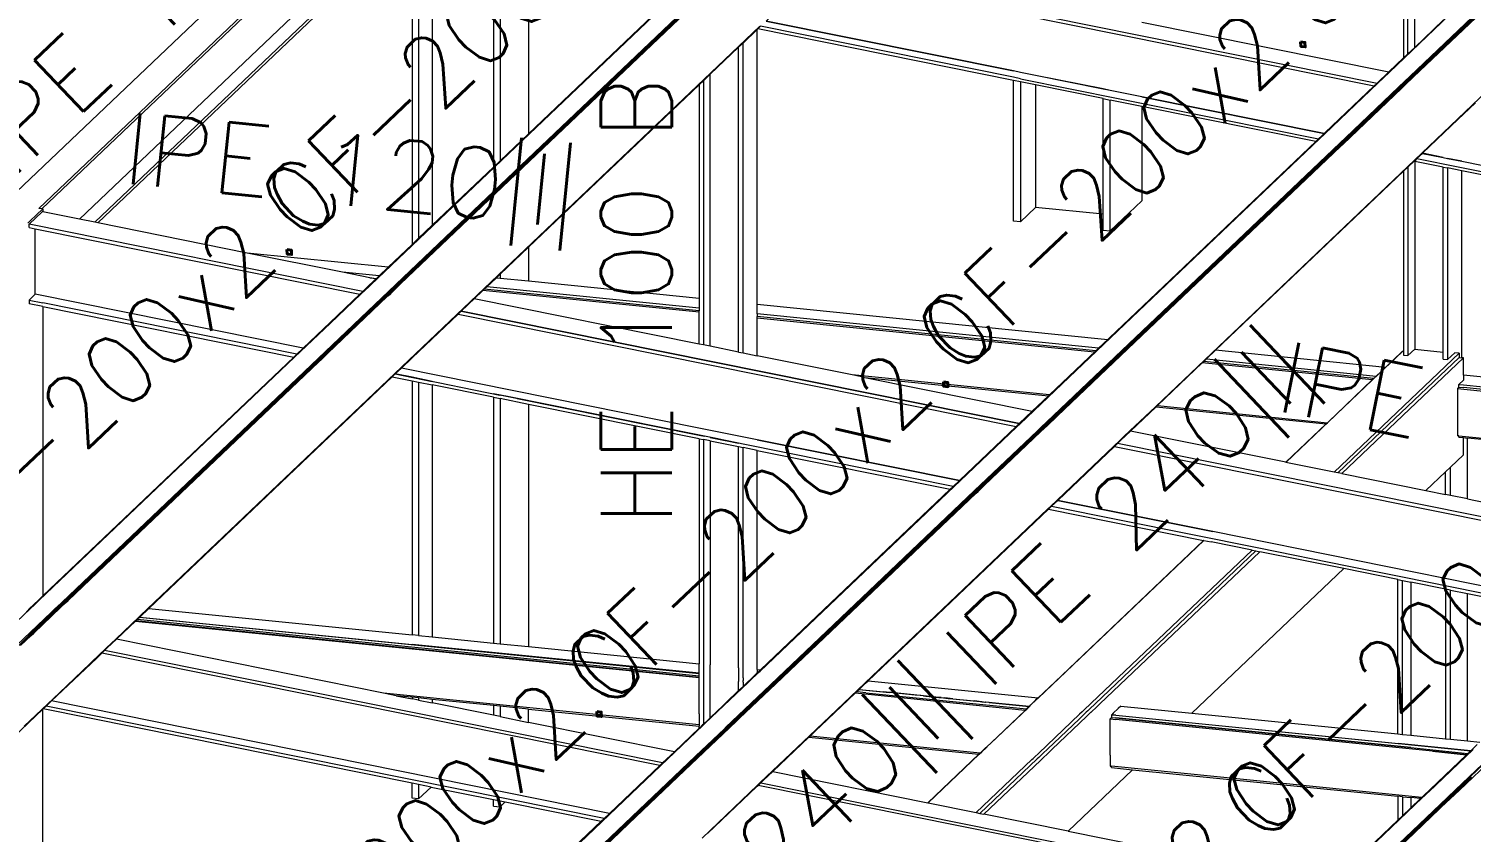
# Model space of a CAD drawing. Header units: millimetres. Extents: x 0 to 42, y 0 to 29.7.
# Drawn here: x 21.759 to 24.878, y 14.02 to 15.756 of the extents above; entities that cross this region are included whole.
import ezdxf
from ezdxf.enums import TextEntityAlignment as Align

# ---------------------------------------------------------------- set-up
doc = ezdxf.new("R2010")
doc.units = ezdxf.units.MM
doc.layers.add('BARRAS_DE_ACERO', color=7, linetype='Continuous', lineweight=9)
doc.layers.add('REFERENCIA_DE_LAS_BARRAS', color=2, linetype='Continuous', lineweight=9)
doc.styles.add('CYPETXT', font='romans__.ttf', dxfattribs={"height": 0.2})

msp = doc.modelspace()

# ---------------------------------------------------------------- linework, layer by layer
at = {"layer": 'BARRAS_DE_ACERO'}
for p, q in [((25.34226, 16.22144), (24.7457, 15.65407)), ((22.3176, 15.96102), (21.70246, 15.37599)), ((22.3984, 15.94883), (21.78715, 15.3675)), ((21.86816, 15.34495), (22.49927, 15.94517)), ((21.90157, 15.33822), (22.52082, 15.92716)), ((21.90769, 15.33699), (22.52079, 15.9201)), ((22.58745, 15.90667), (22.58745, 15.29016)), ((22.60171, 15.9038), (22.60171, 15.30372)), ((22.63123, 15.89785), (22.63123, 15.3318)), ((23.46773, 15.88228), (24.67443, 15.63923)), ((23.46779, 15.88234), (24.67448, 15.63927)), ((22.76339, 15.87123), (22.76339, 15.45749)), ((22.77766, 15.86836), (22.77766, 15.47106)), ((23.1701, 15.78932), (22.39946, 15.05638)), ((22.48285, 15.18874), (23.12406, 15.79859)), ((22.51676, 15.2224), (23.12365, 15.79958)), ((23.19167, 15.80745), (22.53297, 15.18096)), ((22.56284, 15.20503), (23.19401, 15.80531)), ((22.70539, 15.3494), (23.17446, 15.79551)), ((23.19229, 15.80566), (22.70959, 15.34659)), ((24.85755, 15.81283), (24.70024, 15.66322)), ((24.84634, 15.80078), (24.70145, 15.66298)), ((24.90014, 15.7989), (24.74748, 15.65371)), ((24.90083, 15.79716), (24.74956, 15.65329)), ((24.75161, 15.65288), (24.9015, 15.79544)), ((24.75332, 15.65254), (24.9015, 15.79346)), ((23.21759, 15.6448), (23.34082, 15.762)), ((23.29368, 15.71846), (23.33969, 15.76223)), ((23.33409, 15.75519), (23.30319, 15.7258)), ((23.33409, 15.16114), (23.33409, 15.75519)), ((24.16539, 15.77094), (24.69975, 15.66331)), ((23.30319, 15.7258), (23.29368, 15.71676)), ((23.30319, 15.05591), (23.30319, 15.7258)), ((23.29368, 15.71846), (22.00056, 14.48862)), ((24.69975, 15.66331), (24.73154, 15.69354)), ((24.74105, 15.70258), (24.75557, 15.71639)), ((23.21759, 15.64439), (23.23212, 15.65821)), ((23.23212, 15.07023), (23.23212, 15.65821)), ((23.90339, 15.66242), (23.88817, 15.66549)), ((23.90339, 15.66236), (23.88817, 15.66543)), ((23.90339, 15.66242), (23.90339, 15.66236)), ((23.93591, 15.65587), (23.90339, 15.66242)), ((24.69975, 15.66331), (24.67448, 15.63927)), ((24.67496, 15.63917), (24.70024, 15.66322)), ((24.70145, 15.66298), (24.67616, 15.63893)), ((22.69346, 15.14631), (23.21759, 15.6448)), ((22.83946, 15.28477), (23.20808, 15.63535)), ((23.20808, 15.63535), (23.21759, 15.64439)), ((23.20808, 15.63535), (23.20808, 15.17379)), ((23.21759, 15.64439), (23.21759, 15.07316)), ((23.90339, 15.64869), (23.88817, 15.65176)), ((23.88817, 15.34081), (23.88817, 15.64469)), ((23.90339, 15.64162), (23.88817, 15.64469)), ((23.90339, 15.64162), (23.90339, 15.33928)), ((23.93591, 15.65587), (23.93591, 15.65581)), ((24.08219, 15.62641), (23.93591, 15.65587)), ((23.93591, 15.63507), (23.93591, 15.37021)), ((24.08219, 15.62641), (24.08219, 15.62635)), ((24.0974, 15.62335), (24.08219, 15.62641)), ((24.56004, 15.52988), (24.6688, 15.63332)), ((24.56133, 15.53167), (24.66832, 15.63342)), ((24.56145, 15.52983), (24.67616, 15.63893)), ((24.60071, 15.50741), (24.72803, 15.62849)), ((24.60645, 15.52163), (24.72041, 15.63002)), ((24.60747, 15.52056), (24.72219, 15.62966)), ((24.60955, 15.52014), (24.72427, 15.62924)), ((24.72632, 15.62883), (24.61073, 15.5189)), ((24.67443, 15.63923), (24.66832, 15.63342)), ((24.67496, 15.63917), (24.6688, 15.63332)), ((24.67448, 15.63927), (24.67443, 15.63923)), ((24.7457, 15.65407), (24.72041, 15.63002)), ((24.74748, 15.65371), (24.72219, 15.62966)), ((24.74956, 15.65329), (24.72427, 15.62924)), ((24.75161, 15.65288), (24.72632, 15.62883)), ((24.73375, 15.63393), (24.72803, 15.62849)), ((24.75332, 15.65254), (24.73375, 15.63393)), ((24.08219, 15.60561), (24.0974, 15.60255)), ((24.08219, 15.35553), (24.08219, 15.60561)), ((24.0974, 15.62335), (24.0974, 15.62329)), ((24.16539, 15.60965), (24.0974, 15.62335)), ((24.16539, 15.58885), (24.0974, 15.60255)), ((24.0974, 15.354), (24.0974, 15.60255)), ((24.16539, 15.60965), (24.16539, 15.6096)), ((24.16539, 15.60965), (24.5598, 15.53021)), ((24.55976, 15.53017), (24.16539, 15.6096)), ((24.77099, 15.48768), (24.91094, 15.62079)), ((24.77248, 15.48738), (24.88099, 15.59058)), ((24.54944, 15.51841), (23.90221, 14.90285)), ((23.96394, 14.96297), (24.54817, 15.51859)), ((24.12232, 15.06119), (24.59384, 15.50964)), ((24.12309, 15.05513), (24.59973, 15.50844)), ((24.12652, 15.06077), (24.59769, 15.50886)), ((24.54175, 15.51305), (24.5479, 15.51889)), ((24.54817, 15.51859), (24.54832, 15.51874)), ((24.54832, 15.51874), (24.54837, 15.51879)), ((24.54869, 15.51909), (24.54891, 15.5193)), ((24.54947, 15.51983), (24.54891, 15.5193)), ((24.54959, 15.51856), (24.54944, 15.51841)), ((24.54947, 15.51983), (24.56004, 15.52988)), ((24.54959, 15.51856), (24.56145, 15.52983)), ((24.55976, 15.53017), (24.55478, 15.52543)), ((24.55976, 15.53017), (24.5598, 15.53021)), ((24.56133, 15.53167), (24.5598, 15.53021)), ((24.59384, 15.50964), (24.59458, 15.51034)), ((24.60645, 15.52163), (24.59458, 15.51034)), ((24.59736, 15.51094), (24.60747, 15.52056)), ((24.59769, 15.50886), (24.59855, 15.50968)), ((24.59855, 15.50968), (24.60358, 15.51446)), ((24.59973, 15.50844), (24.59974, 15.50845)), ((24.61073, 15.5189), (24.59974, 15.50845)), ((24.60358, 15.51446), (24.60955, 15.52014)), ((24.1949, 14.93979), (24.77095, 15.48764)), ((24.75442, 15.47021), (24.74105, 15.45749)), ((24.75442, 15.47021), (24.75557, 15.4713)), ((24.75557, 15.46998), (24.75442, 15.47021)), ((24.76057, 15.47605), (24.75557, 15.4713)), ((24.77244, 15.48734), (24.76057, 15.47605)), ((24.76057, 15.47605), (25.96727, 15.233)), ((24.77099, 15.48768), (24.77095, 15.48764)), ((24.77244, 15.48734), (24.77248, 15.48738)), ((24.77244, 15.48734), (24.81713, 15.47834)), ((24.81713, 15.47839), (24.82664, 15.47647)), ((24.81713, 15.47834), (24.82664, 15.47642)), ((24.82664, 15.47642), (24.82664, 15.47647)), ((24.85755, 15.47024), (24.82664, 15.47647)), ((24.82664, 15.47642), (24.85755, 15.47019)), ((24.85755, 15.47024), (25.97917, 15.24431)), ((24.85755, 15.47019), (24.85755, 15.47024)), ((24.85755, 15.47019), (25.97914, 15.24428)), ((24.73154, 15.44845), (24.32486, 15.06168)), ((24.74105, 15.45749), (24.74105, 15.05029)), ((24.81713, 15.45758), (24.82664, 15.45566)), ((24.81713, 15.0589), (24.81713, 15.45758)), ((24.82664, 15.45566), (24.82664, 15.05794)), ((24.85755, 15.44943), (24.82664, 15.45566)), ((24.85755, 15.04552), (24.85755, 15.44943)), ((24.0974, 15.3198), (24.16539, 15.38445)), ((21.78901, 15.36731), (21.76192, 15.34156)), ((21.78715, 15.3675), (21.78045, 15.36816)), ((21.78901, 15.36731), (21.78715, 15.3675)), ((21.78901, 15.36731), (21.78901, 15.3609)), ((22.70539, 15.3494), (22.38443, 15.04415)), ((22.70959, 15.34659), (22.5611, 15.20538)), ((23.93591, 15.37021), (23.90339, 15.33928)), ((24.08219, 15.35553), (23.93591, 15.37021)), ((24.08219, 15.32133), (24.08219, 15.35553)), ((24.0974, 15.3198), (24.0974, 15.354)), ((21.75949, 15.33443), (21.7595, 15.33444)), ((21.75949, 15.33443), (21.7595, 15.33443)), ((21.7595, 15.32752), (21.7595, 15.33443)), ((21.7595, 15.32679), (21.7595, 15.32752)), ((21.7595, 15.32679), (21.77274, 15.32412)), ((21.90769, 15.33699), (21.90157, 15.33822)), ((22.23085, 15.2719), (21.90769, 15.33699)), ((23.90339, 15.33928), (23.88817, 15.34081)), ((24.08219, 15.32133), (24.0974, 15.3198)), ((22.77766, 15.22599), (22.83946, 15.28477)), ((22.83946, 15.28477), (22.83946, 15.2108)), ((22.53604, 15.24127), (22.23085, 15.2719)), ((22.43674, 15.23043), (22.23085, 15.2719)), ((22.49606, 15.21849), (22.43674, 15.23043)), ((22.51625, 15.22245), (22.43674, 15.23043)), ((22.50974, 15.21573), (22.51676, 15.2224)), ((22.51055, 15.21703), (22.51625, 15.22245)), ((22.77766, 15.22599), (22.76911, 15.21786)), ((22.77766, 15.22599), (22.77766, 15.21701)), ((22.40283, 15.05486), (22.5611, 15.20538)), ((22.48175, 15.18962), (22.48117, 15.18908)), ((22.50974, 15.21573), (22.48163, 15.18899)), ((22.48777, 15.19536), (22.48175, 15.18962)), ((22.50928, 15.21582), (22.48777, 15.19536)), ((22.50928, 15.21582), (22.49606, 15.21849)), ((22.49606, 15.21849), (22.51055, 15.21703)), ((22.50928, 15.21582), (22.51055, 15.21703)), ((22.54133, 15.18458), (22.56284, 15.20503)), ((22.74053, 15.19068), (22.72193, 15.17299)), ((22.74362, 15.19362), (22.74053, 15.19068)), ((23.20808, 15.14374), (22.74053, 15.19068)), ((22.74933, 15.19905), (22.74362, 15.19362)), ((23.20808, 15.14699), (22.74362, 15.19362)), ((23.20808, 15.15299), (22.74933, 15.19905)), ((23.20808, 15.17379), (22.83946, 15.2108)), ((21.7595, 15.17003), (21.77273, 15.18261)), ((21.7595, 15.17003), (21.7595, 15.16237)), ((21.7595, 15.17003), (21.78901, 15.16408)), ((21.78901, 15.15642), (21.7595, 15.16237)), ((22.33851, 15.0534), (21.78901, 15.16408)), ((22.53398, 15.17759), (22.40529, 15.0552)), ((22.47453, 15.18277), (22.41066, 15.12202)), ((22.41077, 15.12018), (22.47641, 15.18261)), ((22.48162, 15.18899), (22.41093, 15.12175)), ((22.48117, 15.18908), (22.47453, 15.18277)), ((22.47641, 15.18261), (22.48277, 15.18866)), ((22.48163, 15.18899), (22.48162, 15.18899)), ((22.48277, 15.18866), (22.48285, 15.18874)), ((22.53472, 15.17829), (22.53398, 15.17759)), ((22.53599, 15.1795), (22.53472, 15.17829)), ((22.53599, 15.1795), (22.54133, 15.18458)), ((22.72193, 15.17299), (22.70042, 15.15253)), ((23.20808, 15.07508), (22.72193, 15.17299)), ((23.20808, 15.17379), (23.20808, 15.15299)), ((23.33409, 15.14034), (23.33409, 15.16114)), ((21.78901, 15.15642), (21.78901, 14.5308)), ((21.78901, 15.15642), (22.33186, 15.04708)), ((22.56446, 15.02362), (22.69346, 15.14631)), ((22.68717, 15.13993), (22.58745, 15.04509)), ((22.69381, 15.14624), (22.68717, 15.13993)), ((22.68717, 15.13993), (23.89389, 14.89688)), ((22.69382, 15.14625), (22.70042, 15.15253)), ((22.69382, 15.14625), (23.90054, 14.9032)), ((23.20808, 15.15299), (23.20808, 15.14699)), ((23.20808, 15.14374), (23.20808, 15.14699)), ((23.20808, 15.07508), (23.20808, 15.14374)), ((24.07197, 15.06624), (23.33409, 15.14034)), ((23.33409, 15.14034), (23.33409, 15.13435)), ((23.33409, 15.1311), (23.33409, 15.13435)), ((24.06629, 15.06083), (23.33409, 15.13435)), ((24.0632, 15.05789), (23.33409, 15.1311)), ((22.41068, 15.12151), (22.33232, 15.04699)), ((22.41077, 15.12018), (22.33354, 15.04674)), ((22.41066, 15.12202), (22.35175, 15.06599)), ((22.41068, 15.12151), (22.41092, 15.12175)), ((22.41093, 15.12175), (22.41092, 15.12175)), ((24.15046, 15.07918), (23.98219, 14.91916)), ((24.06629, 15.06083), (24.07197, 15.06624)), ((21.77994, 14.52164), (22.33232, 15.04699)), ((22.33354, 15.04674), (21.78128, 14.52151)), ((21.8307, 14.51753), (22.38443, 15.04415)), ((22.38621, 15.04378), (21.8348, 14.51936)), ((22.38829, 15.04336), (21.83971, 14.52162)), ((21.93895, 14.61169), (22.38529, 15.03618)), ((22.38369, 15.03664), (22.38946, 15.04214)), ((22.38529, 15.03618), (22.39204, 15.04261)), ((22.38622, 15.04379), (22.38621, 15.04378)), ((22.39946, 15.05638), (22.38622, 15.04379)), ((22.40283, 15.05486), (22.38946, 15.04214)), ((22.40529, 15.0552), (22.39204, 15.04261)), ((22.56439, 15.02316), (22.58745, 15.04509)), ((23.29368, 15.05783), (23.30319, 15.05591)), ((23.53941, 15.00834), (23.33409, 15.04969)), ((23.9416, 14.88727), (24.11856, 15.05557)), ((24.0632, 15.05789), (23.96605, 14.9655)), ((24.12232, 15.06119), (23.97458, 14.92069)), ((24.12, 15.05219), (23.98049, 14.9195)), ((24.12652, 15.06077), (24.018, 14.95755)), ((24.0632, 15.05789), (24.06629, 15.06083)), ((24.12, 15.05219), (24.12271, 15.05476)), ((24.12, 15.05219), (24.12153, 15.05366)), ((24.12231, 15.0544), (24.12153, 15.05366)), ((24.12231, 15.0544), (24.12308, 15.05513)), ((24.12271, 15.05476), (24.1229, 15.05494)), ((24.32446, 15.06172), (24.14094, 14.88718)), ((24.29628, 15.0345), (24.19914, 14.94211)), ((24.66389, 14.99759), (24.29628, 15.0345)), ((24.66697, 15.00052), (24.29936, 15.03743)), ((24.32486, 15.06168), (24.30506, 15.04285)), ((24.30506, 15.04285), (24.67267, 15.00594)), ((24.69247, 15.02477), (24.32486, 15.06168)), ((24.8516, 15.05544), (24.5814, 14.79847)), ((24.72861, 15.05847), (24.66453, 14.99752)), ((24.72797, 15.05853), (24.69247, 15.02477)), ((24.69819, 14.90023), (24.8516, 15.04612)), ((24.72861, 15.05847), (24.72797, 15.05853)), ((24.73154, 15.06125), (24.72861, 15.05847)), ((24.75557, 15.06411), (24.74105, 15.05029)), ((24.81713, 15.04265), (24.81713, 15.05793)), ((24.81713, 15.04265), (24.82664, 15.0417)), ((24.82664, 15.05794), (24.82664, 15.0417)), ((24.82664, 15.0417), (24.84209, 15.05639)), ((24.8516, 15.05544), (24.84209, 15.05639)), ((24.8516, 15.05544), (24.8516, 15.04612)), ((24.8516, 15.04612), (24.85755, 15.04552)), ((24.86112, 15.00782), (24.86112, 15.04516)), ((22.5508, 15.01063), (22.01211, 14.49833)), ((22.55114, 15.01056), (22.54451, 15.00425)), ((22.54451, 15.00425), (22.58745, 14.9956)), ((22.56446, 15.02362), (22.5508, 15.01063)), ((22.58745, 15.00325), (22.55114, 15.01056)), ((22.58745, 15.00325), (22.77762, 14.96494)), ((23.96605, 14.9655), (23.53941, 15.00834)), ((23.56653, 15.00288), (23.53941, 15.00834)), ((23.56653, 15.00288), (23.96344, 14.96302)), ((22.58745, 14.9956), (22.58745, 14.44653)), ((22.63123, 14.98678), (22.63123, 14.44214)), ((22.76339, 14.96016), (22.63123, 14.98678)), ((24.47729, 14.81944), (24.66453, 14.99752)), ((24.84814, 14.97908), (24.85121, 14.98201)), ((24.84814, 14.97908), (25.61892, 14.9017)), ((24.84814, 14.97908), (24.84814, 14.87695)), ((24.85123, 14.98201), (24.86112, 14.98102)), ((24.86112, 14.98703), (25.38415, 14.93451)), ((25.00821, 14.96626), (24.86112, 14.98102)), ((22.76339, 14.96783), (22.77766, 14.96496)), ((22.79761, 14.96093), (22.76339, 14.96783)), ((22.76339, 14.96016), (22.77766, 14.95729)), ((23.23076, 14.87367), (22.77762, 14.96494)), ((22.8151, 14.95742), (22.77766, 14.96496)), ((22.77766, 14.95729), (22.77766, 14.42744)), ((22.83946, 14.94484), (22.77766, 14.95729)), ((23.20808, 14.87825), (22.79761, 14.96093)), ((22.8151, 14.95742), (23.20809, 14.87827)), ((22.83946, 14.94484), (22.83946, 14.42123)), ((23.20808, 14.8706), (22.83946, 14.94484)), ((23.90902, 14.91075), (23.96394, 14.96297)), ((23.94942, 14.89232), (24.018, 14.95755)), ((24.1949, 14.93979), (24.13982, 14.88741)), ((24.19914, 14.94211), (24.19653, 14.93963)), ((24.19914, 14.94211), (24.56674, 14.90519)), ((23.92866, 14.92994), (23.90054, 14.9032)), ((23.90098, 14.90311), (23.90902, 14.91075)), ((23.97458, 14.92069), (23.94646, 14.89394)), ((23.95236, 14.89275), (23.98049, 14.9195)), ((23.96067, 14.89869), (23.98219, 14.91916)), ((24.19653, 14.93963), (24.56413, 14.90271)), ((23.33409, 14.86813), (23.20789, 14.89356)), ((23.20808, 14.87825), (23.22008, 14.87584)), ((23.22008, 14.87584), (23.20809, 14.87827)), ((23.77112, 14.78011), (23.89389, 14.89688)), ((23.89434, 14.89679), (23.77156, 14.78002)), ((23.81703, 14.77085), (23.93982, 14.88763)), ((23.9416, 14.88727), (23.8188, 14.77049)), ((23.94367, 14.88685), (23.81999, 14.76923)), ((23.94572, 14.88644), (23.82294, 14.76967)), ((23.94742, 14.8861), (23.82465, 14.76933)), ((23.90053, 14.90319), (23.89389, 14.89688)), ((23.90097, 14.9031), (23.89434, 14.89679)), ((23.89557, 14.89654), (23.90221, 14.90285)), ((23.90053, 14.90319), (23.90054, 14.9032)), ((23.90097, 14.9031), (23.90098, 14.90311)), ((23.93982, 14.88763), (23.94646, 14.89394)), ((23.94367, 14.88685), (23.94942, 14.89232)), ((23.95236, 14.89275), (23.94572, 14.88644)), ((24.14094, 14.88718), (24.12471, 14.87174)), ((24.13982, 14.88741), (24.12683, 14.87505)), ((24.4767, 14.81956), (24.14131, 14.88711)), ((24.56413, 14.90271), (24.56674, 14.90519)), ((23.20808, 14.8706), (23.20808, 14.38422)), ((23.20808, 14.8706), (23.21759, 14.86868)), ((23.21759, 14.86868), (23.21759, 14.38327)), ((23.23212, 14.86575), (23.21759, 14.86868)), ((23.23212, 14.87342), (23.26455, 14.86689)), ((23.23212, 14.86575), (23.23212, 14.38181)), ((23.23212, 14.86575), (23.29368, 14.85335)), ((23.24868, 14.87007), (23.26527, 14.86673)), ((23.26455, 14.86689), (23.24868, 14.87007)), ((23.26527, 14.86673), (23.29352, 14.86103)), ((23.30319, 14.85909), (23.29352, 14.86103)), ((23.29368, 14.37563), (23.29368, 14.85335)), ((23.29368, 14.85335), (23.30319, 14.85143)), ((23.30319, 14.8591), (23.30319, 14.85909)), ((23.75788, 14.76752), (23.30319, 14.8591)), ((23.30319, 14.37468), (23.30319, 14.85143)), ((23.33409, 14.84521), (23.30319, 14.85143)), ((23.77111, 14.7801), (23.33409, 14.86813)), ((24.10506, 14.85435), (23.98227, 14.73758)), ((24.10619, 14.85412), (23.9834, 14.73735)), ((23.98377, 14.73728), (24.10654, 14.85405)), ((24.11282, 14.86043), (24.10619, 14.85412)), ((24.11318, 14.86036), (24.10654, 14.85405)), ((24.10654, 14.85405), (25.31328, 14.611)), ((24.11282, 14.86043), (24.12471, 14.87174)), ((24.11979, 14.86664), (24.11319, 14.86037)), ((24.85123, 14.87664), (25.52177, 14.8093)), ((24.85123, 14.87389), (24.86112, 14.8729)), ((24.86112, 14.83555), (24.86112, 14.8729)), ((24.86112, 14.8729), (24.87015, 14.87199)), ((25.51917, 14.80683), (24.87015, 14.87199)), ((24.87015, 14.74031), (24.87015, 14.87199)), ((23.33409, 14.37157), (23.33409, 14.84521)), ((23.33409, 14.84521), (23.75123, 14.7612)), ((24.5814, 14.79847), (24.47729, 14.81944)), ((24.83306, 14.80887), (24.86112, 14.83555)), ((24.59819, 14.79509), (24.58949, 14.79684)), ((24.59819, 14.79509), (24.78006, 14.75846)), ((23.75168, 14.76111), (23.33566, 14.36543)), ((23.34006, 14.36823), (23.75955, 14.76718)), ((23.75123, 14.7612), (23.34084, 14.37089)), ((23.36262, 14.33868), (23.8038, 14.75827)), ((23.37405, 14.34078), (23.80706, 14.7526)), ((23.37712, 14.35042), (23.80558, 14.75791)), ((23.3797, 14.35047), (23.81999, 14.76923)), ((23.80607, 14.75363), (23.39195, 14.35978)), ((23.75123, 14.7612), (23.75787, 14.76751)), ((23.75168, 14.76111), (23.75813, 14.76725)), ((23.75788, 14.76752), (23.75787, 14.76751)), ((23.77111, 14.7801), (23.75788, 14.76752)), ((23.75831, 14.76743), (23.75813, 14.76725)), ((23.75831, 14.76743), (23.77155, 14.78001)), ((23.77155, 14.78001), (23.77156, 14.78002)), ((23.81703, 14.77085), (23.8038, 14.75827)), ((23.80558, 14.75791), (23.8188, 14.77049)), ((23.81132, 14.75862), (23.82294, 14.76967)), ((23.82465, 14.76933), (23.82464, 14.76932)), ((23.96238, 14.71867), (23.96904, 14.72499)), ((23.97016, 14.72476), (23.98339, 14.73734)), ((23.97053, 14.72469), (23.98376, 14.73727)), ((23.9834, 14.73735), (23.98339, 14.73734)), ((24.83306, 14.74778), (24.8226, 14.74989)), ((24.87015, 14.74031), (24.83306, 14.74778)), ((24.87015, 14.74031), (25.34803, 14.64406)), ((23.56659, 14.34224), (23.96238, 14.71867)), ((23.96388, 14.71837), (23.57392, 14.34749)), ((25.19048, 14.49422), (24.31916, 14.66972)), ((24.29985, 14.6507), (23.94215, 14.31052)), ((24.29927, 14.65082), (23.97736, 14.34466)), ((24.40398, 14.62973), (24.05628, 14.29905)), ((24.41207, 14.6281), (24.06517, 14.29816)), ((24.29985, 14.6507), (24.29927, 14.65082)), ((24.29985, 14.6507), (24.31532, 14.64758)), ((24.40398, 14.62973), (24.31532, 14.64758)), ((24.40398, 14.62973), (24.41207, 14.6281)), ((24.41207, 14.6281), (24.42076, 14.62635)), ((21.84381, 14.52121), (21.93895, 14.61169)), ((24.07468, 14.29721), (24.42076, 14.62635)), ((24.60263, 14.58972), (24.42076, 14.62635)), ((24.27403, 14.27719), (24.60263, 14.58972)), ((24.71894, 14.56629), (24.60263, 14.58972)), ((24.60928, 14.59604), (24.7294, 14.57184)), ((24.7294, 14.57184), (25.17725, 14.48164)), ((24.7294, 14.23147), (24.7294, 14.56418)), ((24.74694, 14.56065), (24.74694, 14.22971)), ((24.8226, 14.54541), (24.74694, 14.56065)), ((24.8226, 14.54541), (24.8226, 14.22211)), ((24.83306, 14.5433), (24.8226, 14.54541)), ((24.83306, 14.22106), (24.83306, 14.5433)), ((24.83306, 14.5433), (24.87015, 14.53583)), ((24.87015, 14.21734), (24.87015, 14.53583)), ((21.77994, 14.52164), (21.75357, 14.49657)), ((21.77943, 14.52169), (21.75964, 14.50287)), ((21.76148, 14.50268), (21.77071, 14.51146)), ((21.78128, 14.52151), (21.77071, 14.51146)), ((21.77943, 14.52169), (21.78901, 14.5308)), ((21.82755, 14.50575), (21.78889, 14.46898)), ((21.81665, 14.50416), (21.80998, 14.49782)), ((21.81196, 14.49523), (21.83971, 14.52162)), ((21.83624, 14.51599), (21.81337, 14.49423)), ((21.81476, 14.5003), (21.81768, 14.50308)), ((21.81665, 14.50416), (21.8192, 14.50659)), ((21.81768, 14.50308), (21.82116, 14.50639)), ((21.8307, 14.51753), (21.8192, 14.50659)), ((21.82185, 14.50704), (21.82116, 14.50639)), ((21.82344, 14.50853), (21.82392, 14.50899)), ((21.82392, 14.50899), (21.82396, 14.50903)), ((21.82396, 14.50903), (21.82922, 14.51404)), ((21.82755, 14.50575), (21.83812, 14.5158)), ((21.82922, 14.51404), (21.8348, 14.51936)), ((21.83624, 14.51599), (21.84193, 14.5214)), ((21.83812, 14.5158), (21.84381, 14.52121)), ((22.0182, 14.5037), (21.99848, 14.48494)), ((21.76148, 14.50268), (21.7168, 14.46018)), ((21.80691, 14.4949), (21.73266, 14.42428)), ((21.80887, 14.4947), (21.75772, 14.44605)), ((21.75964, 14.50287), (21.7581, 14.5014)), ((21.81337, 14.49423), (21.78718, 14.46932)), ((21.80691, 14.4949), (21.80998, 14.49782)), ((21.80887, 14.4947), (21.81052, 14.49626)), ((21.81116, 14.49447), (21.81114, 14.49445)), ((21.81116, 14.49447), (21.81196, 14.49523)), ((21.9971, 14.48532), (21.94655, 14.43723)), ((21.94765, 14.43701), (21.98945, 14.47677)), ((21.99382, 14.48093), (21.98945, 14.47677)), ((21.98964, 14.47653), (23.20808, 14.35418)), ((21.99273, 14.47947), (21.99842, 14.48488)), ((21.99382, 14.48093), (21.99774, 14.48466)), ((21.99737, 14.48559), (21.9971, 14.48532)), ((21.99737, 14.48559), (22.00056, 14.48862)), ((21.999, 14.48586), (21.99774, 14.48466)), ((21.99848, 14.48494), (21.99842, 14.48488)), ((21.99848, 14.48494), (22.58746, 14.42581)), ((21.999, 14.48586), (22.00163, 14.48836)), ((22.01211, 14.49833), (22.00163, 14.48836)), ((21.75981, 14.44563), (21.73691, 14.42385)), ((21.76354, 14.44488), (21.74101, 14.42344)), ((21.76184, 14.44522), (21.74514, 14.42934)), ((21.76184, 14.44522), (21.78718, 14.46932)), ((21.76354, 14.44488), (21.76934, 14.45039)), ((21.78889, 14.46898), (21.76934, 14.45039)), ((22.60171, 14.4451), (22.58745, 14.44653)), ((22.63123, 14.44214), (22.76339, 14.42887)), ((25.21653, 14.46608), (24.84409, 14.11187)), ((21.9212, 14.41312), (21.9138, 14.40609)), ((21.9223, 14.4129), (21.91501, 14.40597)), ((21.9223, 14.4129), (21.92681, 14.41719)), ((21.92265, 14.41283), (21.92844, 14.41834)), ((21.92809, 14.41841), (21.92681, 14.41719)), ((21.93281, 14.4229), (21.92809, 14.41841)), ((21.94801, 14.43694), (21.92844, 14.41834)), ((21.94765, 14.43701), (21.93281, 14.4229)), ((22.52593, 14.32054), (21.94801, 14.43694)), ((23.20808, 14.36349), (22.58746, 14.42581)), ((22.77766, 14.42744), (22.83946, 14.42123)), ((22.83946, 14.42123), (23.20808, 14.38422)), ((21.9044, 14.39587), (21.80764, 14.30385)), ((21.80799, 14.30378), (21.90479, 14.39584)), ((21.82495, 14.3216), (21.89088, 14.3843)), ((21.89088, 14.3843), (21.9138, 14.40609)), ((21.9149, 14.40587), (21.9044, 14.39587)), ((21.91539, 14.40593), (21.90479, 14.39584)), ((21.91498, 14.40594), (21.9149, 14.40587)), ((21.91498, 14.40594), (21.91501, 14.40597)), ((23.20808, 14.37824), (23.20808, 14.38422)), ((23.21759, 14.38327), (23.21759, 14.26404)), ((23.23212, 14.26749), (23.23212, 14.38181)), ((23.20808, 14.36349), (23.20808, 14.37824)), ((23.20808, 14.35745), (23.20808, 14.36343)), ((23.20808, 14.27613), (23.20808, 14.35418)), ((23.29368, 14.37563), (23.29368, 14.36965)), ((23.30319, 14.3687), (23.30319, 14.37468)), ((23.30319, 14.35758), (23.30319, 14.3687)), ((23.30319, 14.35395), (23.30319, 14.35758)), ((23.30319, 14.35395), (23.30319, 14.3479)), ((23.30319, 14.34467), (23.30319, 14.3479)), ((23.31651, 14.34722), (23.32164, 14.3521)), ((23.33698, 14.3653), (23.31721, 14.3465)), ((23.32137, 14.35238), (23.32458, 14.35543)), ((23.32164, 14.3521), (23.32509, 14.35538)), ((23.33409, 14.36447), (23.32458, 14.35543)), ((23.32509, 14.35538), (23.33566, 14.36543)), ((23.33409, 14.37157), (23.33409, 14.36559)), ((23.33409, 14.36447), (23.33409, 14.36559)), ((23.33515, 14.36548), (23.33409, 14.36447)), ((23.33698, 14.3653), (23.34006, 14.36823)), ((23.37502, 14.34842), (23.37306, 14.34656)), ((23.3797, 14.35047), (23.37492, 14.34592)), ((23.37502, 14.34842), (23.37712, 14.35042)), ((23.39195, 14.35978), (23.37954, 14.34798)), ((23.56823, 14.34208), (23.57392, 14.34749)), ((23.57392, 14.34749), (23.94153, 14.31058)), ((21.74859, 14.24899), (21.82495, 14.3216)), ((22.55309, 14.31507), (22.52593, 14.32054)), ((23.20808, 14.25205), (22.52593, 14.32054)), ((23.31411, 14.34355), (23.23532, 14.26863)), ((23.23969, 14.27469), (23.29368, 14.32604)), ((23.23993, 14.27439), (23.28955, 14.32158)), ((23.26546, 14.24629), (23.36262, 14.33868)), ((23.35385, 14.32829), (23.27532, 14.2536)), ((23.28955, 14.32158), (23.29935, 14.3309)), ((23.29261, 14.26765), (23.35577, 14.32772)), ((23.29368, 14.34559), (23.29368, 14.34562)), ((23.29368, 14.32604), (23.29368, 14.34559)), ((23.29368, 14.32604), (23.2992, 14.33129)), ((23.35637, 14.32595), (23.29481, 14.2674)), ((23.37405, 14.34078), (23.29579, 14.26636)), ((23.3003, 14.33234), (23.2992, 14.33129)), ((23.29935, 14.3309), (23.30023, 14.33174)), ((23.30023, 14.33174), (23.30156, 14.333)), ((23.30319, 14.33509), (23.3003, 14.33234)), ((23.30319, 14.34464), (23.30319, 14.34467)), ((23.31411, 14.34355), (23.31721, 14.3465)), ((23.36457, 14.33848), (23.35385, 14.32829)), ((23.36559, 14.33706), (23.35577, 14.32772)), ((23.35751, 14.32702), (23.35642, 14.32599)), ((23.35751, 14.32702), (23.36803, 14.33703)), ((23.36874, 14.34245), (23.36457, 14.33848)), ((23.36559, 14.33706), (23.36684, 14.33825)), ((23.36684, 14.33825), (23.36685, 14.33825)), ((23.36685, 14.33825), (23.36993, 14.34119)), ((23.36874, 14.34245), (23.37306, 14.34656)), ((23.36994, 14.34119), (23.36993, 14.34119)), ((23.37492, 14.34592), (23.36994, 14.34119)), ((23.56659, 14.34224), (23.52066, 14.29855)), ((23.54539, 14.32036), (23.54536, 14.32033)), ((23.54536, 14.32033), (23.54539, 14.32033)), ((23.54539, 14.32036), (23.5454, 14.32036)), ((23.5454, 14.32033), (23.54539, 14.32033)), ((23.54846, 14.32328), (23.5454, 14.32036)), ((23.913, 14.28345), (23.5454, 14.32036)), ((23.91297, 14.28342), (23.5454, 14.32033)), ((23.55042, 14.32514), (23.54846, 14.32328)), ((23.54965, 14.32316), (23.54846, 14.32328)), ((23.56882, 14.32123), (23.54965, 14.32316)), ((23.55415, 14.32869), (23.55042, 14.32514)), ((23.55415, 14.32869), (23.55421, 14.32875)), ((23.55415, 14.32869), (23.60745, 14.32334)), ((23.55421, 14.32875), (23.56823, 14.34208)), ((23.55421, 14.32875), (23.62019, 14.32213)), ((23.56882, 14.32123), (23.91606, 14.28636)), ((23.62018, 14.32206), (23.60745, 14.32334)), ((23.62346, 14.3218), (23.62019, 14.32213)), ((23.68589, 14.31553), (23.62346, 14.3218)), ((23.94153, 14.31058), (23.97736, 14.34466)), ((21.80764, 14.30385), (21.52614, 14.03613)), ((21.78995, 14.28662), (21.78901, 14.28572)), ((21.78995, 14.28662), (21.79609, 14.29246)), ((22.79511, 14.09124), (21.79609, 14.29246)), ((22.58745, 14.31162), (22.58745, 14.30815)), ((22.60171, 14.30528), (22.58745, 14.30815)), ((22.60171, 14.31019), (22.60171, 14.30528)), ((22.63123, 14.30723), (22.60171, 14.31019)), ((22.60171, 14.30528), (22.63123, 14.29933)), ((22.63123, 14.30723), (22.63123, 14.29933)), ((22.76339, 14.29396), (22.63123, 14.30723)), ((22.76339, 14.27271), (22.63123, 14.29933)), ((22.76339, 14.29396), (22.76339, 14.27271)), ((22.77766, 14.29253), (22.76339, 14.29396)), ((22.77766, 14.29253), (22.77766, 14.26984)), ((22.83946, 14.28632), (22.77766, 14.29253)), ((22.83946, 14.25739), (22.83946, 14.28632)), ((22.83946, 14.28632), (23.20808, 14.24931)), ((23.44658, 14.2281), (23.52066, 14.29855)), ((23.7265, 14.31145), (23.68589, 14.31553)), ((23.69342, 14.31471), (23.69873, 14.31418)), ((23.69873, 14.31418), (23.72649, 14.3114)), ((23.72649, 14.3114), (23.72655, 14.31139)), ((23.72691, 14.31142), (23.7265, 14.31145)), ((23.72655, 14.31139), (23.72685, 14.31136)), ((23.72685, 14.31136), (23.73695, 14.31035)), ((23.73174, 14.31093), (23.72691, 14.31142)), ((23.73174, 14.31093), (23.73955, 14.31015)), ((23.73695, 14.31035), (23.74688, 14.30935)), ((23.74688, 14.30935), (23.75718, 14.30831)), ((23.75718, 14.30838), (23.82331, 14.30174)), ((23.75718, 14.30831), (23.80329, 14.30366)), ((23.81986, 14.302), (23.80329, 14.30366)), ((23.81986, 14.302), (23.82666, 14.30132)), ((23.82626, 14.30144), (23.82704, 14.30136)), ((23.83536, 14.30045), (23.82666, 14.30132)), ((23.82704, 14.30136), (23.82774, 14.30129)), ((23.92182, 14.29184), (23.82774, 14.30129)), ((23.91606, 14.28636), (23.913, 14.28345)), ((23.91363, 14.28339), (23.91669, 14.2863)), ((23.91606, 14.28636), (23.92144, 14.29148)), ((23.91669, 14.2863), (23.92188, 14.29124)), ((23.92182, 14.29184), (23.92176, 14.29178)), ((23.92188, 14.29124), (23.92239, 14.29172)), ((23.92239, 14.29172), (23.92245, 14.29178)), ((23.92245, 14.29178), (23.9259, 14.29506)), ((23.92527, 14.29512), (23.93584, 14.30517)), ((23.94153, 14.31058), (23.93584, 14.30517)), ((24.04003, 14.2836), (24.05628, 14.29905)), ((24.04893, 14.28271), (24.05272, 14.28631)), ((24.06517, 14.29816), (24.05272, 14.28631)), ((24.069, 14.29181), (24.05498, 14.27847)), ((24.07468, 14.29721), (24.069, 14.29181)), ((24.10383, 14.2772), (24.1144, 14.28725)), ((24.12008, 14.29265), (24.1144, 14.28725)), ((24.12008, 14.29265), (24.27403, 14.27719)), ((22.77766, 14.26984), (22.76339, 14.27271)), ((22.77766, 14.26984), (22.83946, 14.25739)), ((23.17095, 14.15434), (23.27532, 14.2536)), ((23.20808, 14.27613), (23.20808, 14.25205)), ((23.23993, 14.27439), (23.21564, 14.25129)), ((23.21759, 14.25367), (23.21573, 14.2519)), ((23.21696, 14.25116), (23.22007, 14.25413)), ((23.21759, 14.26404), (23.21759, 14.25367)), ((23.22831, 14.26387), (23.21759, 14.25367)), ((23.23532, 14.26863), (23.22007, 14.25413)), ((23.22831, 14.26387), (23.23212, 14.26749)), ((23.23212, 14.26749), (23.23966, 14.27467)), ((23.27906, 14.25476), (23.27445, 14.25038)), ((23.27693, 14.24842), (23.28612, 14.25716)), ((23.29481, 14.2674), (23.27791, 14.25134)), ((23.27906, 14.25476), (23.28201, 14.25757)), ((23.29261, 14.26765), (23.28201, 14.25757)), ((23.28749, 14.25847), (23.28612, 14.25716)), ((23.28749, 14.25847), (23.29579, 14.26636)), ((23.83936, 14.21276), (23.90602, 14.27615)), ((23.91297, 14.28342), (23.85316, 14.22654)), ((23.9136, 14.28336), (23.90602, 14.27615)), ((23.913, 14.28345), (23.91297, 14.28342)), ((23.91363, 14.28339), (23.9136, 14.28336)), ((23.9429, 14.19122), (24.03082, 14.27484)), ((23.96235, 14.20038), (24.02991, 14.26463)), ((24.03662, 14.27101), (24.02991, 14.26463)), ((24.03652, 14.28026), (24.03082, 14.27484)), ((24.03658, 14.28032), (24.03652, 14.28026)), ((24.03658, 14.28032), (24.04003, 14.2836)), ((24.03665, 14.27104), (24.03662, 14.27101)), ((24.03971, 14.27395), (24.03665, 14.27104)), ((24.04541, 14.27937), (24.0408, 14.27499)), ((24.04541, 14.27937), (24.04547, 14.27943)), ((24.04893, 14.28271), (24.04547, 14.27943)), ((24.04613, 14.27006), (24.05492, 14.27842)), ((24.05498, 14.27847), (24.05492, 14.27842)), ((24.09723, 14.26492), (24.10952, 14.26369)), ((24.09723, 14.18687), (24.09723, 14.26492)), ((24.09726, 14.26496), (24.10032, 14.26787)), ((24.09726, 14.26496), (24.10952, 14.26373)), ((24.10032, 14.26787), (24.10948, 14.26694)), ((24.10952, 14.26694), (24.10948, 14.26694)), ((24.10952, 14.27293), (24.10952, 14.27299)), ((24.10952, 14.27299), (24.10954, 14.27299)), ((24.10952, 14.27293), (24.72013, 14.21163)), ((24.10952, 14.26373), (24.10952, 14.26369)), ((24.79381, 14.19501), (24.10952, 14.26373)), ((24.79381, 14.19498), (24.10952, 14.26369)), ((24.10954, 14.27299), (24.72049, 14.21163)), ((24.27403, 14.27719), (24.71894, 14.23252)), ((23.21303, 14.24881), (23.1237, 14.16386)), ((23.12491, 14.16361), (23.21696, 14.25116)), ((23.20808, 14.24463), (23.15473, 14.19389)), ((23.27504, 14.24861), (23.17505, 14.15351)), ((23.20065, 14.18465), (23.26286, 14.24381)), ((23.20808, 14.25205), (23.20808, 14.24931)), ((23.20808, 14.24463), (23.20808, 14.24931)), ((23.20808, 14.24463), (23.21253, 14.24886)), ((23.21278, 14.24909), (23.21253, 14.24886)), ((23.21573, 14.2519), (23.21278, 14.24909)), ((23.21303, 14.24881), (23.21564, 14.25129)), ((23.26546, 14.24629), (23.26286, 14.24381)), ((23.27791, 14.25134), (23.27504, 14.24861)), ((23.44658, 14.2281), (23.34054, 14.12725)), ((23.81581, 14.19102), (23.44819, 14.22793)), ((23.85316, 14.22654), (23.82951, 14.20405)), ((24.71894, 14.23252), (24.7294, 14.23147)), ((24.7294, 14.23147), (24.74694, 14.22971)), ((24.74694, 14.22971), (24.8226, 14.22211)), ((23.81385, 14.18849), (23.81955, 14.19391)), ((23.81894, 14.194), (23.81581, 14.19102)), ((23.81894, 14.194), (23.82841, 14.203)), ((23.82875, 14.20266), (23.81955, 14.19391)), ((23.82841, 14.203), (23.82951, 14.20405)), ((23.83015, 14.20399), (23.82875, 14.20266)), ((23.94289, 14.19121), (23.93371, 14.18248)), ((23.94289, 14.19121), (23.9429, 14.19122)), ((23.96235, 14.20038), (23.95177, 14.19032)), ((23.96267, 14.19068), (23.9674, 14.19518)), ((24.87681, 14.1959), (24.72013, 14.21163)), ((24.72049, 14.21163), (24.87685, 14.19594)), ((24.74694, 14.20294), (24.87078, 14.1905)), ((24.78591, 14.10755), (24.88214, 14.19905)), ((24.86804, 14.18756), (24.79381, 14.19501)), ((24.79381, 14.19498), (24.86801, 14.18753)), ((24.8226, 14.22211), (24.83306, 14.22106)), ((24.83306, 14.22106), (24.87015, 14.21734)), ((24.87015, 14.21734), (24.89656, 14.21469)), ((24.87446, 14.19367), (24.8711, 14.19047)), ((24.8716, 14.19042), (24.87478, 14.19345)), ((24.87681, 14.1959), (24.87446, 14.19367)), ((24.94316, 14.20404), (24.87669, 14.14082)), ((24.87685, 14.19594), (24.87681, 14.1959)), ((24.87685, 14.19594), (24.89087, 14.20928)), ((24.87724, 14.19579), (24.87846, 14.19695)), ((22.57934, 13.64474), (23.12491, 14.16361)), ((23.1237, 14.16386), (23.00306, 14.04912)), ((23.12938, 14.16978), (23.12324, 14.16395)), ((23.16916, 14.1547), (23.20065, 14.18465)), ((23.34742, 14.13252), (23.37973, 14.16324)), ((23.81581, 14.19102), (23.81321, 14.18855)), ((23.92798, 14.17703), (23.93058, 14.1795)), ((23.93371, 14.18248), (23.93058, 14.1795)), ((23.94259, 14.18159), (23.93946, 14.17861)), ((23.95177, 14.19032), (23.94259, 14.18159)), ((23.94898, 14.17765), (23.94638, 14.17518)), ((23.95211, 14.18063), (23.94898, 14.17765)), ((23.95211, 14.18063), (23.96129, 14.18936)), ((23.9613, 14.18937), (23.96129, 14.18936)), ((23.96267, 14.19068), (23.9613, 14.18937)), ((24.09723, 14.18687), (24.09723, 14.16277)), ((24.09723, 14.16277), (24.10032, 14.16246)), ((24.77086, 14.09514), (24.10032, 14.16246)), ((24.10032, 14.15973), (24.10032, 14.16246)), ((24.86801, 14.18753), (24.77398, 14.0981)), ((24.86851, 14.18748), (24.78492, 14.10798)), ((24.92667, 14.18163), (24.85243, 14.11103)), ((24.86804, 14.18756), (24.86801, 14.18753)), ((24.8711, 14.19047), (24.86804, 14.18756)), ((24.86851, 14.18748), (24.8716, 14.19042)), ((24.8711, 14.19047), (24.87078, 14.1905)), ((22.62784, 13.63987), (23.16916, 14.1547)), ((23.17095, 14.15434), (22.62948, 13.63938)), ((22.6318, 13.63683), (23.17505, 14.15351)), ((23.05634, 14.03862), (23.17678, 14.15316)), ((23.22699, 14.01797), (23.34726, 14.13236)), ((23.3478, 14.13244), (23.34202, 14.12695)), ((23.34742, 14.13252), (23.34726, 14.13236)), ((23.36738, 14.15106), (23.3478, 14.13244)), ((24.87669, 14.14082), (24.84605, 14.11167)), ((24.8483, 14.11144), (24.87787, 14.13956)), ((24.85055, 14.11122), (24.87905, 14.13833)), ((22.60171, 14.12312), (22.58745, 14.12599)), ((23.3344, 14.12141), (23.21446, 14.00735)), ((23.22736, 14.0179), (23.33408, 14.1194)), ((23.33408, 14.1194), (23.33409, 14.1194)), ((23.33409, 14.1194), (23.33588, 14.12112)), ((23.34054, 14.12725), (23.3344, 14.12141)), ((23.34202, 14.12695), (24.54872, 13.8839)), ((24.83546, 14.1016), (24.59646, 13.87429)), ((24.7294, 14.09657), (24.71894, 14.09762)), ((24.77398, 14.0981), (24.77086, 14.09514)), ((24.7758, 14.09792), (24.77267, 14.09494)), ((24.78031, 14.1036), (24.77359, 14.09721)), ((24.7758, 14.09792), (24.78436, 14.10606)), ((24.78492, 14.10798), (24.78031, 14.1036)), ((24.78498, 14.10666), (24.78436, 14.10606)), ((24.78498, 14.10666), (24.78502, 14.1067)), ((24.78502, 14.1067), (24.78591, 14.10755)), ((24.81046, 14.07988), (24.84409, 14.11187)), ((24.8296, 14.09365), (24.83913, 14.10272)), ((24.85054, 14.11122), (24.83126, 14.09287)), ((24.83264, 14.09222), (24.84184, 14.10096)), ((24.84605, 14.11167), (24.83546, 14.1016)), ((24.83913, 14.10272), (24.8483, 14.11144)), ((24.84185, 14.10097), (24.84184, 14.10096)), ((24.85243, 14.11103), (24.84185, 14.10097)), ((24.85055, 14.11122), (24.85054, 14.11122)), ((22.76339, 14.07608), (22.76339, 14.09055)), ((22.76339, 14.07608), (22.77766, 14.07465)), ((23.00281, 14.04941), (22.79511, 14.09124)), ((24.77267, 14.09494), (24.43524, 13.77402)), ((24.45434, 13.79357), (24.77359, 14.09721)), ((24.81046, 14.07988), (24.58854, 13.86882)), ((24.82539, 14.08965), (24.59239, 13.86805)), ((24.59444, 13.86764), (24.82763, 14.08942)), ((24.82693, 14.0868), (24.62762, 13.89724)), ((24.7294, 14.09657), (24.74694, 14.09481)), ((24.76827, 14.09267), (24.77086, 14.09514)), ((24.8296, 14.09365), (24.82539, 14.08965)), ((24.82949, 14.08923), (24.82693, 14.0868)), ((24.82763, 14.08942), (24.83077, 14.09241)), ((24.82949, 14.08923), (24.83264, 14.09222)), ((24.83077, 14.09241), (24.83126, 14.09287)), ((22.5777, 13.64457), (22.99713, 14.04348)), ((23.05634, 14.03862), (22.63212, 13.63516)), ((23.00306, 14.04912), (22.99713, 14.04348)), ((24.57408, 13.90801), (24.71894, 14.04577))]:
    msp.add_line(p, q, dxfattribs=at)
for points in [[(24.74105, 15.70258), (24.74105, 16.34253), (24.73154, 16.34445), (24.73154, 15.69354), (24.74105, 15.70258)], [(22.83946, 15.52983), (23.1224, 15.79892), (22.83946, 15.85591), (22.83946, 15.52983)], [(22.69381, 15.14624), (23.90053, 14.90319), (22.69382, 15.14625), (22.69381, 15.14624)], [(23.26524, 14.86675), (23.26527, 14.86673), (23.29352, 14.86105), (23.26524, 14.86675)], [(24.8226, 14.79892), (24.78006, 14.75846), (24.8226, 14.74989), (24.8226, 14.79892)], [(23.98376, 14.73727), (24.31916, 14.66972), (23.98377, 14.73728), (23.98376, 14.73727)], [(23.35641, 14.32599), (23.35642, 14.32598), (23.35642, 14.32599)], [(24.10952, 14.26694), (24.74694, 14.20294), (24.10952, 14.26695), (24.10952, 14.26694)], [(24.74694, 14.07239), (24.76827, 14.09267), (24.74694, 14.09481), (24.74694, 14.07239)]]:
    msp.add_lwpolyline(points, close=True, dxfattribs=at)
for points in [[(24.81713, 15.77494), (24.75557, 15.71639), (24.75557, 16.33961), (24.74105, 16.34253)], [(22.4068, 15.96386), (22.39488, 15.95252), (21.78045, 15.36816)], [(23.46773, 15.88228), (23.46162, 15.87647), (24.66832, 15.63342)], [(23.36649, 15.786), (23.35311, 15.77327), (23.88817, 15.66549), (23.88817, 15.66543)], [(23.88817, 15.64469), (23.33504, 15.7561), (23.33409, 15.75519)], [(23.88817, 15.65176), (23.34118, 15.76193), (23.33504, 15.7561)], [(23.88817, 15.66543), (23.35305, 15.77321), (23.35311, 15.77327)], [(23.29368, 15.05783), (23.29368, 15.71676), (23.23212, 15.65821)], [(24.16539, 15.6096), (24.0974, 15.62329), (24.08219, 15.62635), (23.93591, 15.65581), (23.90339, 15.66236)], [(23.90339, 15.64869), (24.5479, 15.51889), (24.55478, 15.52543)], [(24.08219, 15.60561), (23.93591, 15.63507), (23.90339, 15.64162)], [(24.32446, 15.06172), (24.76018, 15.47612), (24.77206, 15.48742), (24.7721, 15.48746), (24.88678, 15.59651)], [(24.09177, 15.08507), (24.54175, 15.51305), (24.16539, 15.58885), (24.16539, 15.38445)], [(22.83946, 15.52983), (22.77766, 15.47106), (22.76339, 15.45749), (22.63123, 15.3318), (22.60171, 15.30372), (22.58745, 15.29016), (22.53604, 15.24127), (22.51625, 15.22245)], [(24.11856, 15.05557), (24.59562, 15.50928), (24.59736, 15.51094)], [(24.60071, 15.50741), (24.5953, 15.50226), (24.15046, 15.07918)], [(24.54869, 15.51909), (24.54838, 15.51879), (24.54837, 15.51879)], [(24.81713, 15.45758), (24.75557, 15.46998), (24.75557, 15.06411)], [(24.81713, 15.47834), (24.81713, 15.47839), (24.77248, 15.48738)], [(24.74105, 15.45749), (24.73154, 15.44845), (24.73154, 15.06125)], [(25.38415, 14.93451), (25.6277, 14.91005), (25.64747, 14.92885), (25.96112, 15.22715), (24.85755, 15.44943)], [(21.90157, 15.33822), (21.86816, 15.34495), (21.78901, 15.3609), (21.78762, 15.36118), (21.7595, 15.33444)], [(21.75625, 15.33811), (21.7581, 15.33792), (21.76192, 15.34156)], [(22.48117, 15.18908), (21.7595, 15.33444), (21.7595, 15.33443)], [(21.77273, 15.19977), (21.77274, 15.32412), (22.47453, 15.18277)], [(21.77273, 15.18261), (21.77273, 15.1845), (21.77273, 15.18487), (21.77273, 15.18488), (21.77273, 15.19977)], [(22.83946, 15.2108), (22.77766, 15.21701), (22.76911, 15.21786), (22.74933, 15.19905)], [(22.33851, 15.0534), (22.35175, 15.06599), (21.77273, 15.18261)], [(22.53297, 15.18096), (22.40152, 15.05594), (22.38829, 15.04336)], [(23.33409, 15.16114), (24.09177, 15.08507), (24.07197, 15.06624)], [(23.30319, 15.05591), (23.33409, 15.04969), (23.33409, 15.1311)], [(23.29368, 15.05783), (23.23212, 15.07023), (23.21759, 15.07316), (23.20808, 15.07508)], [(22.33851, 15.0534), (22.33186, 15.04708), (21.78901, 14.5308)], [(21.84193, 14.5214), (22.38368, 15.03664), (22.38369, 15.03664)], [(24.1229, 15.05494), (24.12308, 15.05513), (24.12309, 15.05513)], [(24.29628, 15.0345), (24.29936, 15.03743), (24.30506, 15.04285)], [(24.59819, 14.79509), (24.86112, 15.04516), (24.85755, 15.04552)], [(24.73154, 15.06125), (24.73154, 15.05125), (24.74105, 15.05029)], [(24.75557, 15.06411), (24.81713, 15.05793), (24.81713, 15.0589)], [(22.54451, 15.00425), (22.0182, 14.5037), (22.58745, 14.44653)], [(22.55114, 15.01056), (22.55115, 15.01057), (22.55116, 15.01058)], [(22.63123, 14.99445), (22.58745, 15.00325), (22.55115, 15.01057)], [(23.20789, 14.89356), (22.56439, 15.02316), (22.55116, 15.01058), (22.63123, 14.99445)], [(23.56653, 15.00288), (23.92866, 14.92994), (23.96344, 14.96302), (23.96605, 14.9655)], [(24.69247, 15.02477), (24.67267, 15.00594), (24.66697, 15.00052), (24.66389, 14.99759), (24.56674, 14.90519)], [(25.64747, 14.92885), (24.86112, 15.00782), (24.86112, 14.99743)], [(22.58745, 14.9956), (22.60171, 14.99273), (22.63123, 14.98678)], [(22.60171, 14.99273), (22.60171, 14.4451), (22.63123, 14.44214)], [(24.85121, 14.98201), (24.85123, 14.98201), (24.85123, 14.98802)], [(24.86112, 14.99743), (24.85123, 14.98802), (24.86112, 14.98703)], [(22.76339, 14.96016), (22.76339, 14.42887), (22.77766, 14.42744)], [(24.19653, 14.93963), (24.14131, 14.88711), (24.11979, 14.86664)], [(23.89557, 14.89654), (23.77278, 14.77976), (23.75955, 14.76718)], [(23.94742, 14.8861), (23.95406, 14.89241), (23.95407, 14.89242), (23.96067, 14.89869)], [(24.56413, 14.90271), (24.4767, 14.81956), (24.47729, 14.81944)], [(24.69819, 14.90023), (24.58949, 14.79684), (24.5814, 14.79847)], [(23.23212, 14.87342), (23.24868, 14.87007), (23.23076, 14.87367)], [(23.33409, 14.86813), (23.77112, 14.78011), (23.77111, 14.7801)], [(24.12683, 14.87505), (24.1183, 14.86694), (24.10506, 14.85435)], [(25.31328, 14.611), (25.31991, 14.61731), (24.11319, 14.86037), (24.11318, 14.86036)], [(24.85123, 14.87389), (24.85123, 14.87664), (24.84814, 14.87695)], [(24.83306, 14.74778), (24.83306, 14.80887), (24.8226, 14.79892)], [(23.81132, 14.75862), (23.80607, 14.75363), (23.80608, 14.75363)], [(23.80706, 14.7526), (23.81141, 14.75674), (23.82464, 14.76932)], [(23.97016, 14.72476), (23.96361, 14.71853), (23.96303, 14.71799)], [(23.97053, 14.72469), (23.96388, 14.71837), (24.29927, 14.65082)], [(23.98227, 14.73758), (23.98226, 14.73757), (23.96904, 14.72499)], [(23.97053, 14.72469), (24.41871, 14.63442), (24.60928, 14.59604)], [(23.54498, 14.3204), (23.56782, 14.34212), (23.96303, 14.71799)], [(24.71894, 14.23252), (24.71894, 14.56629), (24.7294, 14.56418), (24.74694, 14.56065)], [(24.87015, 14.53583), (25.17061, 14.47532), (25.17725, 14.48164)], [(21.82344, 14.50853), (21.82274, 14.50788), (21.82185, 14.50704)], [(21.75981, 14.44563), (21.78515, 14.46973), (21.81114, 14.49445)], [(21.81476, 14.5003), (21.81194, 14.49762), (21.81052, 14.49626)], [(21.98966, 14.47655), (21.98964, 14.47653), (21.94801, 14.43694)], [(23.20808, 14.35421), (23.20808, 14.35745), (21.99273, 14.47947), (21.98966, 14.47655)], [(23.20808, 14.35418), (23.20808, 14.35421), (21.98966, 14.47655)], [(21.99842, 14.48488), (23.20808, 14.36343), (23.20808, 14.36349)], [(23.12938, 14.16978), (21.92265, 14.41283), (21.91652, 14.407)], [(21.94655, 14.43723), (21.92699, 14.41863), (21.9212, 14.41312)], [(23.01471, 14.06073), (23.12324, 14.16395), (21.91652, 14.407), (21.91539, 14.40593)], [(23.29368, 14.36965), (23.29368, 14.34885), (23.29368, 14.34562)], [(23.30156, 14.333), (23.31279, 14.34368), (23.31651, 14.34722)], [(23.30319, 14.34464), (23.30319, 14.33509), (23.31228, 14.34373), (23.32137, 14.35238)], [(23.33409, 14.37157), (23.34084, 14.37089), (23.33515, 14.36548)], [(23.37954, 14.34798), (23.37667, 14.34525), (23.37109, 14.33994), (23.36803, 14.33703)], [(23.35637, 14.32595), (23.35641, 14.32598), (23.35641, 14.32599)], [(23.37973, 14.16324), (23.54437, 14.31982), (23.54498, 14.3204)], [(23.4456, 14.22546), (23.44819, 14.22793), (23.46052, 14.23965), (23.47112, 14.24973), (23.54536, 14.32033)], [(23.68736, 14.31532), (23.67522, 14.31653), (23.62018, 14.32206)], [(21.78901, 13.71442), (21.78901, 14.28572), (21.7581, 14.25632)], [(22.62845, 14.11773), (22.60171, 14.09231), (22.58745, 14.09375), (22.58745, 14.12599), (21.78995, 14.28662)], [(23.01471, 14.06073), (21.80799, 14.30378), (21.79609, 14.29246)], [(22.60171, 14.31019), (22.58745, 14.31162), (22.55309, 14.31507), (22.58745, 14.30815)], [(23.69342, 14.31471), (23.6876, 14.3153), (23.68736, 14.31532)], [(23.75718, 14.30838), (23.7513, 14.30897), (23.73955, 14.31015)], [(23.82331, 14.30174), (23.82609, 14.30146), (23.82626, 14.30144)], [(23.83536, 14.30045), (23.92172, 14.29178), (23.92176, 14.29178), (23.92144, 14.29148)], [(23.92182, 14.29184), (23.92183, 14.29184), (23.92527, 14.29512)], [(23.94215, 14.31052), (23.93646, 14.30511), (23.9259, 14.29506)], [(23.12938, 14.16978), (23.15473, 14.19389), (22.83946, 14.25739)], [(23.23966, 14.27467), (23.23967, 14.27467), (23.23969, 14.27469)], [(23.9674, 14.19518), (23.97189, 14.19946), (24.04613, 14.27006)], [(24.03971, 14.27395), (24.04069, 14.27488), (24.0408, 14.27499)], [(24.10952, 14.27293), (24.10032, 14.27386), (24.10032, 14.26787), (24.10952, 14.26695)], [(24.10383, 14.2772), (24.10037, 14.27391), (24.10952, 14.27299)], [(22.63087, 13.63831), (23.17303, 14.15392), (23.27445, 14.25038)], [(23.17678, 14.15316), (23.27381, 14.24545), (23.27693, 14.24842)], [(23.4456, 14.22546), (23.36738, 14.15106), (23.70276, 14.08351)], [(23.4456, 14.22546), (23.81321, 14.18855), (23.70276, 14.08351), (23.70335, 14.08339)], [(23.83936, 14.21276), (23.83143, 14.20521), (23.83015, 14.20399)], [(24.87478, 14.19345), (24.87574, 14.19436), (24.87724, 14.19579)], [(23.81385, 14.18849), (23.70335, 14.08339), (23.80748, 14.06242)], [(23.92798, 14.17703), (23.80748, 14.06242), (23.81558, 14.06079)], [(23.93946, 14.17861), (23.81558, 14.06079), (23.82426, 14.05904)], [(24.00612, 14.02241), (23.82426, 14.05904), (23.94638, 14.17518)], [(24.14572, 14.15517), (24.00612, 14.02241), (24.57408, 13.90801)], [(24.10032, 14.15973), (24.14572, 14.15517), (24.71894, 14.09762)], [(22.62845, 14.11773), (22.60171, 14.12312), (22.60171, 14.09231)], [(22.62845, 14.11773), (22.76339, 14.09055), (22.77766, 14.08768), (22.78897, 14.0854), (22.99667, 14.04357), (23.0028, 14.0494), (22.79511, 14.09124)], [(24.45405, 13.79385), (24.5426, 13.87807), (23.33589, 14.12112), (23.33589, 14.12112), (23.34202, 14.12695)], [(24.71894, 14.09762), (24.71894, 14.04577), (24.7294, 14.05571)], [(22.78897, 14.0854), (22.77766, 14.07465), (22.77766, 14.08768)], [(24.7294, 14.09657), (24.7294, 14.05571), (24.74694, 14.07239)], [(22.99667, 14.04357), (22.57631, 13.64379), (22.5777, 13.64457)], [(23.01471, 14.06073), (23.00281, 14.04941), (23.0028, 14.0494)]]:
    msp.add_lwpolyline(points, dxfattribs=at)

# ---------------------------------------------------------------- texts
at = {"layer": 'REFERENCIA_DE_LAS_BARRAS', "style": 'CYPETXT'}
for s, rotation, width, p, p2 in [('CF-200x2.0', 43.60023, 0.812714, (20.93905, 15.58342), (21.79122, 16.39493)), ('CF-200x2.0', 43.60023, 0.812714, (22.35841, 15.29753), (23.21058, 16.10905)), ('IPE 160', 43.60023, 0.844169, (21.72179, 15.42965), (22.30511, 15.98514)), ('CF-200x2.0', 43.60023, 0.812714, (23.77778, 15.01165), (24.62994, 15.82317)), ('HE 100 B', 90, 0.776302, (23.14937, 14.68352), (23.14937, 15.65102)), ('IPE 120|I|', 354.30072, 0.866546, (21.95782, 15.42361), (22.93845, 15.32574)), ('CF-200x2.0', 43.60023, 0.812714, (21.58587, 14.5628), (22.43804, 15.37432)), ('CF-200x2.0', 43.60023, 0.812714, (23.00523, 14.27692), (23.8574, 15.08843)), ('IPE 240|I|', 43.60023, 0.866546, (23.83126, 14.32218), (24.54493, 15.00181)), ('IPE 180', 348.59954, 0.844169, (24.44936, 14.93231), (25.23897, 14.77309)), ('CF-200x2.0', 43.60023, 0.812714, (24.4246, 13.99104), (25.27676, 14.80255)), ('CF-200x2.0', 43.60023, 0.812714, (22.25587, 13.56423), (23.10803, 14.37574)), ('IPE 240|I|', 43.60023, 0.866546, (23.06953, 13.59774), (23.7832, 14.27736)), ('CF-200x2.0', 43.60023, 0.812714, (23.67523, 13.27835), (24.5274, 14.08986)), ('CF-200x2.0', 43.60023, 0.812714, (24.29064, 13.1544), (25.14281, 13.96591))]:
    msp.add_text(s, height=0.153333, rotation=rotation, dxfattribs=dict(at, width=width)).set_placement(p, p2, align=Align.FIT)

doc.saveas('drawing.dxf')
